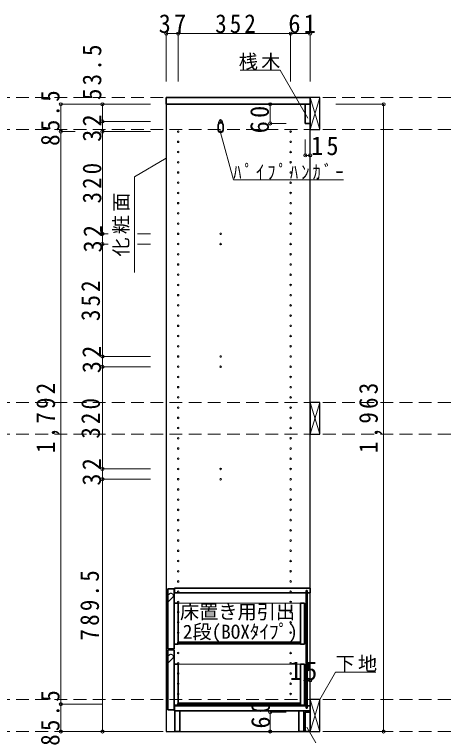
# Model space of a CAD drawing. Units: millimetres at full size, sheet at 1:20; details may follow other scales. Extents: x -3922 to 3878, y -2932 to 2722.
# Drawn here: x 817 to 2166, y -1724 to 533 of the extents above; entities that cross this region are included whole.
import ezdxf
from ezdxf.enums import TextEntityAlignment as Align

# ---------------------------------------------------------------- set-up
doc = ezdxf.new("R2010")
doc.units = ezdxf.units.MM
doc.header["$LTSCALE"] = 20
doc.header["$PDMODE"] = 32
doc.header["$PDSIZE"] = 10
doc.linetypes.add('DASHED1', pattern=[1.8, 1.2, -0.6])
doc.linetypes.add('DASHED2', pattern=[3, 2, -1])
for name, color, linetype, lineweight in [('0-2', 2, 'Continuous', 35), ('0-5_側板', 4, 'Continuous', 9), ('0-6_パイプハンガー', 7, 'Continuous', 18), ('0-7_桟木・巾木', 2, 'Continuous', 35), ('0-8', 3, 'Continuous', 25), ('0-A_文字', 7, 'Continuous', 18), ('0-B_寸法', 7, 'Continuous', 9)]:
    doc.layers.add(name, color=color, linetype=linetype, lineweight=lineweight)
doc.styles.add('ＭＳ ゴシック', font='')
doc.styles.get('ＭＳ ゴシック').set_extended_font_data('MS Gothic')

msp = doc.modelspace()

# ---------------------------------------------------------------- linework, layer by layer
at = {"layer": '0-2'}
for p, q in [((1292.47, 272.73), (1742.47, 272.73)), ((1742.47, 272.73), (1742.47, 251.73))]:
    msp.add_line(p, q, dxfattribs=at)
msp.add_lwpolyline([(1742.47, 251.73), (1292.47, 251.73), (1292.47, 272.73)], dxfattribs=at)
at = {"layer": '0-5_側板', "color": 3, "lineweight": 25}
for p, q in [((1742.47, 251.73), (1292.47, 251.73)), ((1742.47, -1711.27), (1742.47, 251.73))]:
    msp.add_line(p, q, dxfattribs=at)
msp.add_lwpolyline([(1292.47, 251.73), (1292.47, -1711.27), (1742.47, -1711.27)], dxfattribs=at)
at = {"layer": '0-5_側板'}
for centre in [(1462.47, 198.23), (1329.47, 166.23), (1462.47, 166.23), (1681.47, 166.23), (1329.47, 134.23), (1681.47, 134.23), (1329.47, 102.23), (1681.47, 102.23), (1329.47, 70.23), (1681.47, 70.23), (1329.47, 38.23), (1681.47, 38.23), (1329.47, 6.23), (1681.47, 6.23), (1329.47, -25.77), (1681.47, -25.77), (1329.47, -57.77), (1681.47, -57.77), (1329.47, -89.77), (1681.47, -89.77), (1329.47, -121.77), (1681.47, -121.77), (1329.47, -153.77), (1462.47, -153.77), (1681.47, -153.77), (1329.47, -185.77), (1462.47, -185.77), (1681.47, -185.77), (1329.47, -217.77), (1681.47, -217.77), (1329.47, -249.77), (1681.47, -249.77), (1329.47, -281.77), (1681.47, -281.77), (1329.47, -313.77), (1681.47, -313.77), (1329.47, -345.77), (1681.47, -345.77), (1329.47, -377.77), (1681.47, -377.77), (1329.47, -409.77), (1681.47, -409.77), (1329.47, -441.77), (1681.47, -441.77), (1329.47, -473.77), (1681.47, -473.77), (1329.47, -505.77), (1681.47, -505.77), (1329.47, -537.77), (1462.47, -537.77), (1681.47, -537.77), (1329.47, -569.77), (1462.47, -569.77), (1681.47, -569.77), (1329.47, -601.77), (1681.47, -601.77), (1329.47, -633.77), (1681.47, -633.77), (1329.47, -665.77), (1681.47, -665.77), (1329.47, -697.77), (1681.47, -697.77), (1329.47, -729.77), (1681.47, -729.77), (1329.47, -761.77), (1681.47, -761.77), (1329.47, -793.77), (1681.47, -793.77), (1329.47, -825.77), (1681.47, -825.77), (1329.47, -857.77), (1681.47, -857.77), (1329.47, -889.77), (1462.47, -889.77), (1681.47, -889.77), (1329.47, -921.77), (1462.47, -921.77), (1681.47, -921.77), (1329.47, -953.77), (1681.47, -953.77), (1329.47, -985.77), (1681.47, -985.77), (1329.47, -1017.77), (1681.47, -1017.77), (1329.47, -1049.77), (1681.47, -1049.77), (1329.47, -1081.77), (1681.47, -1081.77), (1329.47, -1113.77), (1681.47, -1113.77), (1329.47, -1145.77), (1681.47, -1145.77), (1329.47, -1177.77), (1681.47, -1177.77), (1329.47, -1209.77), (1681.47, -1209.77), (1329.47, -1241.77), (1681.47, -1241.77), (1329.47, -1273.77), (1681.47, -1273.77), (1329.47, -1305.77), (1681.47, -1305.77), (1329.47, -1337.77), (1681.47, -1337.77), (1329.47, -1369.77), (1681.47, -1369.77), (1329.47, -1401.77), (1681.47, -1401.77), (1329.47, -1433.77), (1681.47, -1433.77), (1329.47, -1465.77), (1681.47, -1465.77), (1329.47, -1497.77), (1681.47, -1497.77), (1329.47, -1529.77), (1681.47, -1529.77), (1329.47, -1561.77), (1681.47, -1561.77), (1329.47, -1593.77), (1681.47, -1593.77), (1329.47, -1625.77), (1681.47, -1625.77)]:
    msp.add_circle(centre, 2.5, dxfattribs=at)
at = {"layer": '0-6_パイプハンガー', "color": 2, "lineweight": 35}
for p, q in [((1454.97, 186.23), (1454.97, 171.23)), ((1469.97, 186.23), (1469.97, 171.23))]:
    msp.add_line(p, q, dxfattribs=at)
at = {"layer": '0-6_パイプハンガー'}
for centre, radius, start, end in [((1462.47, 198.23), 5.5, 0, 180), ((1501.07, 184.72), 46.13, 162.96035, 178.115), ((1423.86, 184.72), 46.13, 1.885, 17.03965)]:
    msp.add_arc(centre, radius, start, end, dxfattribs=at)
at = {"layer": '0-6_パイプハンガー', "color": 2, "lineweight": 35}
for centre, start, end in [((1462.47, 186.23), 0, 180), ((1462.47, 171.23), 180, 0)]:
    msp.add_arc(centre, 7.5, start, end, dxfattribs=at)
at = {"layer": '0-7_桟木・巾木'}
for p, q in [((1742.47, 251.73), (1727.47, 251.73)), ((1727.47, 191.73), (1727.47, 251.73)), ((1742.47, 251.73), (1742.47, 191.73)), ((1727.47, -1651.27), (1742.47, -1651.27)), ((1742.47, -1651.27), (1742.47, -1711.27))]:
    msp.add_line(p, q, dxfattribs=at)
for points in [[(1742.47, 191.73), (1730.97, 191.73), (1727.47, 191.73)], [(1742.47, -1711.27), (1727.47, -1711.27), (1727.47, -1651.27)]]:
    msp.add_lwpolyline(points, dxfattribs=at)
at = {"layer": '0-8'}
for p, q in [((1742.47, 272.73), (1742.47, 172.73)), ((1772.47, 272.73), (1742.47, 272.73)), ((1772.47, 172.73), (1772.47, 272.73)), ((1742.47, 172.73), (1772.47, 172.73)), ((1742.47, -681.27), (1742.47, -781.27)), ((1772.47, -681.27), (1742.47, -681.27)), ((1772.47, -781.27), (1772.47, -681.27)), ((1742.47, -781.27), (1772.47, -781.27)), ((1742.47, -1611.27), (1742.47, -1711.27)), ((1772.47, -1611.27), (1742.47, -1611.27)), ((1772.47, -1711.27), (1772.47, -1611.27)), ((1742.47, -1711.27), (1772.47, -1711.27))]:
    msp.add_line(p, q, dxfattribs=at)
at = {"layer": '0-8', "color": 7, "lineweight": 18}
for p, q in [((1742.47, 172.73), (1772.47, 272.73)), ((1742.47, 272.73), (1772.47, 172.73)), ((1742.47, -781.27), (1772.47, -681.27)), ((1742.47, -681.27), (1772.47, -781.27)), ((1742.47, -1631.27), (1742.47, -1277.27)), ((1329.47, -1309.77), (1712.31, -1309.77)), ((1329.47, -1437.77), (1712.47, -1437.77)), ((1329.47, -1500.77), (1712.31, -1500.77)), ((1742.47, -1711.27), (1772.47, -1611.27)), ((1742.47, -1611.27), (1772.47, -1711.27)), ((1329.47, -1628.77), (1712.47, -1628.77)), ((1334.47, -1711.27), (1707.47, -1711.27))]:
    msp.add_line(p, q, dxfattribs=at)
at = {"layer": '0-8', "color": 2, "lineweight": 35}
for p, q in [((1742.47, -1262.27), (1318.47, -1262.27)), ((1318.47, -1262.27), (1318.47, -1277.27)), ((1742.47, -1277.27), (1742.47, -1262.27)), ((1297.47, -1264.77), (1317.47, -1264.77)), ((1317.47, -1264.77), (1317.47, -1452.77)), ((1730.47, -1277.27), (1318.47, -1277.27)), ((1733.47, -1270.27), (1730.47, -1270.27)), ((1730.47, -1638.27), (1730.47, -1270.27)), ((1733.47, -1638.27), (1733.47, -1270.27)), ((1742.47, -1277.27), (1733.47, -1277.27)), ((1317.47, -1309.77), (1329.47, -1309.77)), ((1329.47, -1309.77), (1329.47, -1437.77)), ((1712.47, -1309.77), (1724.47, -1309.77)), ((1712.47, -1309.77), (1712.47, -1437.77)), ((1724.47, -1309.77), (1724.47, -1437.77)), ((1317.47, -1437.77), (1329.47, -1437.77)), ((1712.47, -1431.27), (1329.47, -1431.27)), ((1712.47, -1434.27), (1329.47, -1434.27)), ((1724.47, -1437.77), (1712.47, -1437.77)), ((1297.47, -1455.77), (1317.47, -1455.77)), ((1297.47, -1455.77), (1297.47, -1643.77)), ((1317.47, -1455.77), (1317.47, -1643.77)), ((1317.47, -1500.77), (1329.47, -1500.77)), ((1329.47, -1500.77), (1329.47, -1628.77)), ((1712.47, -1500.77), (1724.47, -1500.77)), ((1712.47, -1500.77), (1712.47, -1628.77)), ((1724.47, -1500.77), (1724.47, -1628.77)), ((1712.47, -1622.27), (1329.47, -1622.27)), ((1297.47, -1643.77), (1317.47, -1643.77)), ((1317.47, -1628.77), (1329.47, -1628.77)), ((1318.47, -1631.27), (1318.47, -1646.27)), ((1318.47, -1631.27), (1730.47, -1631.27)), ((1318.47, -1646.27), (1742.47, -1646.27)), ((1712.47, -1625.27), (1329.47, -1625.27)), ((1724.47, -1628.77), (1712.47, -1628.77)), ((1730.47, -1638.27), (1733.47, -1638.27)), ((1733.47, -1631.27), (1742.47, -1631.27)), ((1742.47, -1631.27), (1742.47, -1646.27))]:
    msp.add_line(p, q, dxfattribs=at)
at = {"layer": '0-8', "color": 7, "linetype": 'DASHED1', "lineweight": 18}
for p, q in [((1301.17, -1281.07), (1297.47, -1284.77)), ((1312.17, -1292.07), (1297.47, -1306.77)), ((1712.31, -1309.77), (1724.47, -1309.77)), ((1301.17, -1472.07), (1297.47, -1475.77)), ((1312.17, -1483.07), (1297.47, -1497.77)), ((1712.31, -1500.77), (1724.47, -1500.77))]:
    msp.add_line(p, q, dxfattribs=at)
at = {"layer": '0-8', "color": 2, "lineweight": 35}
for points in [[(1297.47, -1264.77), (1297.47, -1452.77), (1317.47, -1452.77)], [(1334.47, -1646.27), (1334.47, -1711.27), (1319.47, -1711.27), (1319.47, -1646.27)], [(1722.47, -1646.27), (1722.47, -1711.27), (1707.47, -1711.27), (1707.47, -1646.27)]]:
    msp.add_lwpolyline(points, dxfattribs=at)
at = {"layer": '0-8', "color": 7, "linetype": 'DASHED1', "lineweight": 18}
for centre in [(1306.67, -1286.57), (1306.67, -1477.57)]:
    msp.add_arc(centre, 7.8, 315, 135, dxfattribs=at)
at = {"layer": '0-A_文字'}
for p, q in [((1502.21, 15.43), (1462.47, 163.73)), ((1292.47, 82.66), (1192.47, 24.93)), ((1192.47, -275.07), (1192.47, 24.93)), ((1502.21, 15.43), (1847.21, 15.43)), ((1732.55, -1698.2), (1847.25, -1896.86))]:
    msp.add_line(p, q, dxfattribs=at)
for points in [[(1735.8, 208.2), (1649.12, 358.32), (1523.09, 358.32)], [(1772.47, -1611.27), (1821.89, -1525.68), (1947.91, -1525.68)]]:
    msp.add_lwpolyline(points, dxfattribs=at)
at = {"layer": '0-B_寸法', "color": 4}
for p, q in [((1292.47, 472.73), (1292.47, 322.73)), ((1292.47, 472.73), (1742.47, 472.73)), ((1329.47, 472.73), (1329.47, 322.73)), ((1681.47, 472.73), (1681.47, 322.73)), ((1742.47, 472.73), (1742.47, 322.73)), ((962.47, 251.73), (962.47, -1711.27)), ((962.47, 251.73), (1092.47, 251.73)), ((1092.47, 251.73), (1092.47, 198.23)), ((1242.47, 251.73), (1092.47, 251.73)), ((1617.47, 251.73), (1617.47, 191.73)), ((1617.47, 251.73), (1667.47, 251.73)), ((1972.47, 251.73), (1822.47, 251.73)), ((1972.47, 251.73), (1972.47, -1711.27)), ((1092.47, 198.23), (1092.47, 166.23)), ((1242.47, 198.23), (1092.47, 198.23)), ((1617.47, 191.73), (1667.47, 191.73)), ((962.47, 166.23), (1007.48, 166.23)), ((1092.47, 166.23), (1092.47, -153.77)), ((1242.47, 166.23), (1092.47, 166.23)), ((1727.47, 91.73), (1727.47, 141.73)), ((1742.47, 91.73), (1742.47, 141.73)), ((1727.47, 91.73), (1742.47, 91.73)), ((1092.47, -153.77), (1092.47, -185.77)), ((1110.96, -153.77), (1092.47, -153.77)), ((1242.47, -153.77), (1202.72, -153.77)), ((1092.47, -185.77), (1092.47, -537.77)), ((1110.96, -185.77), (1092.47, -185.77)), ((1242.47, -185.77), (1202.72, -185.77)), ((1092.47, -537.77), (1092.47, -569.77)), ((1242.47, -537.77), (1092.47, -537.77)), ((1092.47, -569.77), (1092.47, -889.77)), ((1242.47, -569.77), (1092.47, -569.77)), ((1092.47, -889.77), (1092.47, -921.77)), ((1242.47, -889.77), (1092.47, -889.77)), ((1242.47, -921.77), (1092.47, -921.77)), ((1092.47, -1711.27), (1092.47, -921.77)), ((1727.47, -1551.27), (1742.47, -1551.27)), ((1727.47, -1551.27), (1727.47, -1601.27)), ((1742.47, -1551.27), (1742.47, -1601.27)), ((962.47, -1625.77), (1092.47, -1625.77)), ((1617.47, -1651.27), (1617.47, -1711.27)), ((1617.47, -1651.27), (1667.47, -1651.27)), ((962.47, -1711.27), (1092.47, -1711.27)), ((1092.47, -1711.27), (1242.47, -1711.27)), ((1617.47, -1711.27), (1667.47, -1711.27)), ((1972.47, -1711.27), (1822.47, -1711.27))]:
    msp.add_line(p, q, dxfattribs=at)
at = {"layer": '0-B_寸法', "color": 4, "linetype": 'DASHED2'}
for p, q in [((3082.47, 272.73), (-2916.53, 272.73)), ((3082.47, 172.73), (-2916.53, 172.73)), ((3082.47, -681.27), (-2916.53, -681.27)), ((3082.47, -781.27), (-2916.53, -781.27)), ((3082.47, -1611.27), (-2916.53, -1611.27)), ((3082.47, -1711.27), (-2916.53, -1711.27))]:
    msp.add_line(p, q, dxfattribs=at)
at = {"layer": '0-B_寸法'}
for p in [(1292.47, 472.73), (1329.47, 472.73), (1681.47, 472.73), (1742.47, 472.73), (962.47, 251.73), (1092.47, 251.73), (1617.47, 251.73), (1972.47, 251.73), (1092.47, 198.23), (1617.47, 191.73), (962.47, 166.23), (1092.47, 166.23), (1727.47, 91.73), (1742.47, 91.73), (1092.47, -153.77), (1092.47, -185.77), (1092.47, -537.77), (1092.47, -569.77), (1092.47, -889.77), (1092.47, -921.77), (1727.47, -1551.27), (1742.47, -1551.27), (962.47, -1625.77), (1617.47, -1651.27), (962.47, -1711.27), (1092.47, -1711.27), (1617.47, -1711.27), (1972.47, -1711.27)]:
    msp.add_point(p, dxfattribs=at)

# ---------------------------------------------------------------- texts
at = {"layer": '0-A_文字', "style": 'ＭＳ ゴシック'}
for s, p in [('床置き用引出', (1335.24, -1371.94)), ('2段(BOXﾀｲﾌﾟ)', (1344.31, -1434.22))]:
    msp.add_text(s, height=43.99, dxfattribs=at).set_placement(p, align=Align.BOTTOM_LEFT)
at = {"layer": '0-A_文字', "char_height": 43.99, "attachment_point": 7, "style": 'ＭＳ ゴシック'}
for s, insert in [('\\T1.17;桟木', (1519.12, 358.32)), ('\\T1.39;\\W0.85;ﾊﾟｲﾌﾟﾊﾝｶﾞｰ', (1502.21, 15.43)), ('\\T1.17;下地', (1821.89, -1525.68))]:
    msp.add_mtext(s, dxfattribs=dict(at, insert=insert))
at = {"layer": '0-A_文字', "insert": (1177.47, -225.07), "char_height": 43.99, "attachment_point": 7, "rotation": 90, "style": 'ＭＳ ゴシック'}
msp.add_mtext('\\T1.17;化粧面', dxfattribs=at)
at = {"layer": '0-B_寸法', "char_height": 58.65, "attachment_point": 7, "style": 'ＭＳ ゴシック'}
for s, insert in [('\\T1.27;\\W0.95;37', (1268.47, 473.94)), ('\\T1.27;\\W0.9;352', (1445.47, 473.94)), ('\\T1.27;\\W0.95;61', (1674.47, 473.94)), ('\\T1.27;\\W0.95;15', (1745.36, 91.73)), ('\\T1.27;\\W0.95;15', (1678.62, -1551.27))]:
    msp.add_mtext(s, dxfattribs=dict(at, insert=insert))
at = {"layer": '0-B_寸法', "char_height": 58.65, "attachment_point": 7, "rotation": 90, "style": 'ＭＳ ゴシック'}
for s, insert in [('\\T1.28;\\W0.9;53.5', (1089.86, 264.81)), ('\\T1.28;\\W0.9;85.5', (959.15, 121.48)), ('\\T1.27;\\W0.95;60', (1614.27, 160.86)), ('\\T1.27;\\W0.95;32', (1089.86, 134.1)), ('\\T1.27;\\W0.9;320', (1089.86, -58.77)), ('\\T1.27;\\W0.95;32', (1092.47, -212.27)), ('\\T1.27;\\W0.9;352', (1085.56, -426.77)), ('\\T1.27;\\W0.95;32', (1088.96, -589.89)), ('\\T1.28;\\W0.9;1,792', (959.15, -839.77)), ('\\T1.28;\\W0.9;1,963', (1969.15, -839.77)), ('\\T1.27;\\W0.9;320', (1085.56, -794.77)), ('\\T1.27;\\W0.95;32', (1088.96, -941.89)), ('\\T1.28;\\W0.9;789.5', (1082.47, -1426.52)), ('\\T1.28;\\W0.9;85.5', (959.15, -1756.02)), ('\\T1.27;\\W0.95;60', (1617.47, -1702.05))]:
    msp.add_mtext(s, dxfattribs=dict(at, insert=insert))

doc.saveas('drawing.dxf')
